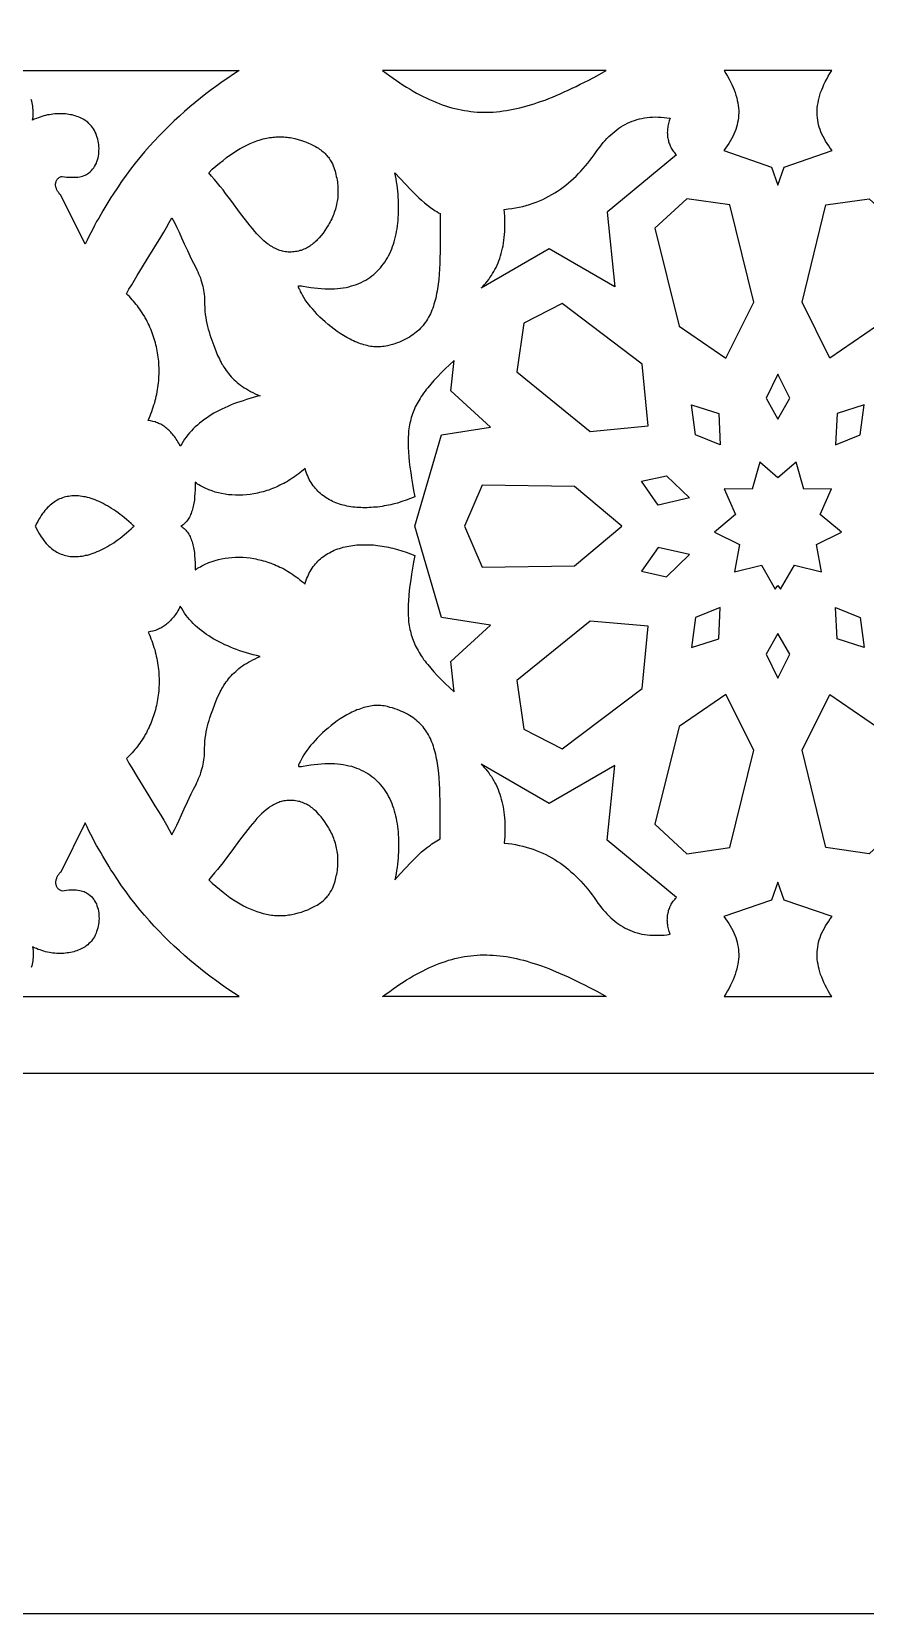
# Model space of a CAD drawing. Extents: x -580 to 580, y -400 to 400.
# Drawn here: x -48.4 to 5.7, y -400 to -297.5 of the extents above; entities that cross this region are included whole.
import ezdxf

# ---------------------------------------------------------------- set-up
doc = ezdxf.new("R2010")
doc.units = 0
doc.layers.add('LAYER_1', color=18, linetype='CONTINUOUS')
doc.layers.add('LAYER_2', color=174, linetype='CONTINUOUS')

msp = doc.modelspace()

# ---------------------------------------------------------------- linework, layer by layer
at = {"layer": 'LAYER_1'}
for points in [[(-580, -400), (580, -400), (580, 400), (-580, 400)], [(-25.62, -300.04), (-25.39, -300.21), (-25.16, -300.38), (-24.94, -300.54), (-24.72, -300.69), (-24.5, -300.84), (-24.28, -300.98), (-24.06, -301.12), (-23.84, -301.25), (-23.63, -301.38), (-23.42, -301.5), (-23.21, -301.61), (-23, -301.72), (-22.79, -301.82), (-22.58, -301.92), (-22.37, -302.01), (-22.16, -302.1), (-21.96, -302.18), (-21.75, -302.26), (-21.55, -302.33), (-21.34, -302.39), (-21.14, -302.45), (-20.93, -302.5), (-20.73, -302.55), (-20.52, -302.59), (-20.32, -302.63), (-20.11, -302.66), (-19.91, -302.69), (-19.7, -302.71), (-19.5, -302.73), (-19.29, -302.74), (-19.08, -302.74), (-18.87, -302.74), (-18.66, -302.74), (-18.45, -302.73), (-18.24, -302.71), (-18.03, -302.69), (-17.81, -302.66), (-17.6, -302.63), (-17.38, -302.59), (-17.16, -302.55), (-16.94, -302.51), (-16.72, -302.45), (-16.49, -302.4), (-16.26, -302.33), (-16.03, -302.27), (-15.8, -302.19), (-15.57, -302.12), (-15.33, -302.03), (-15.09, -301.95), (-14.85, -301.85), (-14.61, -301.76), (-14.36, -301.65), (-14.11, -301.55), (-13.85, -301.43), (-13.6, -301.32), (-13.34, -301.19), (-13.07, -301.07), (-12.81, -300.93), (-12.54, -300.8), (-12.26, -300.66), (-11.7, -300.36), (-11.12, -300.04)], [(0, -307.46), (0.41, -306.3), (3.51, -305.22), (3.39, -305.07), (3.29, -304.92), (3.19, -304.77), (3.09, -304.62), (3.01, -304.47), (2.93, -304.32), (2.85, -304.17), (2.79, -304.02), (2.73, -303.87), (2.68, -303.71), (2.64, -303.56), (2.61, -303.41), (2.58, -303.25), (2.56, -303.1), (2.55, -302.94), (2.54, -302.78), (2.54, -302.62), (2.55, -302.46), (2.57, -302.3), (2.6, -302.14), (2.63, -301.98), (2.67, -301.81), (2.72, -301.64), (2.77, -301.47), (2.84, -301.3), (2.91, -301.13), (2.98, -300.95), (3.07, -300.77), (3.16, -300.59), (3.26, -300.41), (3.37, -300.23), (3.49, -300.04), (0, -300.04), (-3.49, -300.04), (-3.37, -300.23), (-3.26, -300.41), (-3.16, -300.59), (-3.07, -300.77), (-2.98, -300.95), (-2.91, -301.13), (-2.84, -301.3), (-2.77, -301.47), (-2.72, -301.64), (-2.67, -301.81), (-2.63, -301.98), (-2.6, -302.14), (-2.57, -302.3), (-2.55, -302.46), (-2.54, -302.62), (-2.54, -302.78), (-2.55, -302.94), (-2.56, -303.1), (-2.58, -303.25), (-2.61, -303.41), (-2.64, -303.56), (-2.68, -303.71), (-2.73, -303.87), (-2.79, -304.02), (-2.85, -304.17), (-2.93, -304.32), (-3.01, -304.47), (-3.09, -304.62), (-3.19, -304.77), (-3.29, -304.92), (-3.39, -305.07), (-3.51, -305.22), (-0.41, -306.3)], [(-19.24, -314.15), (-19.13, -314.04), (-19.03, -313.93), (-18.93, -313.82), (-18.84, -313.7), (-18.74, -313.58), (-18.66, -313.46), (-18.57, -313.33), (-18.49, -313.2), (-18.41, -313.07), (-18.34, -312.94), (-18.27, -312.8), (-18.2, -312.66), (-18.14, -312.51), (-18.08, -312.36), (-18.03, -312.21), (-17.98, -312.05), (-17.93, -311.89), (-17.89, -311.73), (-17.85, -311.56), (-17.81, -311.39), (-17.78, -311.22), (-17.76, -311.04), (-17.73, -310.86), (-17.72, -310.67), (-17.7, -310.48), (-17.69, -310.29), (-17.69, -310.09), (-17.69, -309.89), (-17.69, -309.68), (-17.7, -309.47), (-17.72, -309.26), (-17.74, -309.04), (-17.49, -309.01), (-17.24, -308.98), (-17, -308.94), (-16.77, -308.89), (-16.54, -308.84), (-16.31, -308.78), (-16.09, -308.71), (-15.87, -308.64), (-15.66, -308.56), (-15.45, -308.48), (-15.24, -308.39), (-15.04, -308.29), (-14.85, -308.19), (-14.65, -308.08), (-14.46, -307.97), (-14.28, -307.85), (-14.1, -307.73), (-13.92, -307.6), (-13.74, -307.46), (-13.57, -307.32), (-13.41, -307.18), (-13.24, -307.03), (-13.08, -306.88), (-12.92, -306.72), (-12.77, -306.56), (-12.62, -306.39), (-12.47, -306.22), (-12.32, -306.05), (-12.18, -305.87), (-12.04, -305.68), (-11.9, -305.5), (-11.77, -305.3), (-11.66, -305.15), (-11.55, -305), (-11.43, -304.85), (-11.32, -304.71), (-11.2, -304.58), (-11.08, -304.45), (-10.95, -304.32), (-10.83, -304.2), (-10.7, -304.09), (-10.57, -303.98), (-10.44, -303.88), (-10.3, -303.78), (-10.17, -303.69), (-10.03, -303.61), (-9.89, -303.53), (-9.74, -303.45), (-9.59, -303.39), (-9.44, -303.32), (-9.29, -303.27), (-9.13, -303.22), (-8.97, -303.18), (-8.81, -303.14), (-8.64, -303.11), (-8.47, -303.09), (-8.3, -303.07), (-8.12, -303.06), (-7.94, -303.05), (-7.76, -303.06), (-7.57, -303.06), (-7.38, -303.08), (-7.19, -303.1), (-6.99, -303.13), (-7.05, -303.31), (-7.09, -303.48), (-7.11, -303.56), (-7.13, -303.65), (-7.14, -303.73), (-7.15, -303.81), (-7.16, -303.89), (-7.16, -303.97), (-7.17, -304.05), (-7.16, -304.13), (-7.16, -304.21), (-7.15, -304.28), (-7.15, -304.36), (-7.13, -304.43), (-7.12, -304.51), (-7.1, -304.58), (-7.08, -304.65), (-7.06, -304.72), (-7.03, -304.8), (-7.01, -304.86), (-6.98, -304.93), (-6.94, -305), (-6.91, -305.07), (-6.87, -305.13), (-6.83, -305.2), (-6.78, -305.26), (-6.73, -305.33), (-6.68, -305.39), (-6.63, -305.45), (-6.58, -305.51), (-11.07, -309.21), (-10.57, -314.06), (-14.82, -311.6)], [(-36.89, -306.66), (-36.66, -306.44), (-36.42, -306.24), (-36.19, -306.04), (-35.96, -305.86), (-35.73, -305.68), (-35.51, -305.52), (-35.28, -305.37), (-35.06, -305.23), (-34.84, -305.1), (-34.63, -304.98), (-34.41, -304.87), (-34.2, -304.77), (-33.98, -304.68), (-33.77, -304.6), (-33.56, -304.53), (-33.35, -304.47), (-33.15, -304.42), (-33.04, -304.4), (-32.94, -304.39), (-32.83, -304.37), (-32.73, -304.36), (-32.63, -304.35), (-32.53, -304.34), (-32.42, -304.34), (-32.32, -304.33), (-32.22, -304.33), (-32.12, -304.34), (-32.01, -304.34), (-31.91, -304.35), (-31.81, -304.36), (-31.71, -304.37), (-31.6, -304.39), (-31.5, -304.41), (-31.3, -304.45), (-31.09, -304.5), (-30.88, -304.57), (-30.68, -304.64), (-30.47, -304.72), (-30.26, -304.81), (-30.06, -304.92), (-29.96, -304.97), (-29.87, -305.02), (-29.78, -305.07), (-29.7, -305.13), (-29.62, -305.18), (-29.55, -305.24), (-29.48, -305.3), (-29.41, -305.36), (-29.35, -305.42), (-29.29, -305.48), (-29.23, -305.54), (-29.18, -305.6), (-29.13, -305.66), (-29.09, -305.72), (-29.01, -305.84), (-28.94, -305.97), (-28.87, -306.09), (-28.82, -306.21), (-28.77, -306.33), (-28.74, -306.45), (-28.7, -306.56), (-28.64, -306.78), (-28.62, -306.9), (-28.59, -307.02), (-28.57, -307.14), (-28.55, -307.26), (-28.54, -307.37), (-28.52, -307.49), (-28.52, -307.6), (-28.51, -307.72), (-28.51, -307.83), (-28.51, -307.94), (-28.51, -308.06), (-28.52, -308.17), (-28.53, -308.28), (-28.54, -308.39), (-28.56, -308.5), (-28.58, -308.6), (-28.6, -308.71), (-28.62, -308.82), (-28.65, -308.92), (-28.68, -309.03), (-28.71, -309.13), (-28.75, -309.24), (-28.79, -309.34), (-28.83, -309.44), (-28.87, -309.54), (-28.92, -309.65), (-28.97, -309.75), (-29.02, -309.85), (-29.08, -309.95), (-29.13, -310.04), (-29.25, -310.24), (-29.37, -310.41), (-29.48, -310.57), (-29.6, -310.72), (-29.72, -310.87), (-29.85, -311.01), (-29.91, -311.07), (-29.98, -311.14), (-30.05, -311.2), (-30.12, -311.25), (-30.19, -311.31), (-30.26, -311.36), (-30.33, -311.41), (-30.41, -311.46), (-30.48, -311.51), (-30.56, -311.55), (-30.64, -311.59), (-30.72, -311.62), (-30.81, -311.66), (-30.89, -311.69), (-30.98, -311.71), (-31.07, -311.74), (-31.16, -311.76), (-31.26, -311.77), (-31.35, -311.78), (-31.45, -311.79), (-31.55, -311.8), (-31.65, -311.8), (-31.74, -311.8), (-31.83, -311.79), (-31.92, -311.78), (-32.01, -311.76), (-32.1, -311.75), (-32.18, -311.72), (-32.27, -311.7), (-32.35, -311.67), (-32.44, -311.64), (-32.52, -311.6), (-32.6, -311.56), (-32.68, -311.52), (-32.76, -311.47), (-32.84, -311.42), (-32.92, -311.37), (-33, -311.32), (-33.08, -311.26), (-33.16, -311.2), (-33.31, -311.07), (-33.46, -310.93), (-33.61, -310.78), (-33.76, -310.62), (-33.91, -310.46), (-34.06, -310.28), (-34.21, -310.1), (-34.36, -309.91), (-34.51, -309.72), (-34.82, -309.31), (-35.46, -308.45), (-35.79, -308), (-35.96, -307.78), (-36.14, -307.55), (-36.32, -307.33), (-36.51, -307.1), (-36.7, -306.88)], [(-30.53, -314.06), (-30.28, -314.1), (-30.05, -314.13), (-29.82, -314.15), (-29.59, -314.17), (-29.37, -314.19), (-29.16, -314.19), (-28.95, -314.19), (-28.74, -314.18), (-28.55, -314.17), (-28.35, -314.15), (-28.17, -314.12), (-27.98, -314.09), (-27.81, -314.05), (-27.63, -314), (-27.47, -313.95), (-27.31, -313.9), (-27.15, -313.83), (-27, -313.77), (-26.85, -313.69), (-26.71, -313.62), (-26.57, -313.53), (-26.44, -313.45), (-26.32, -313.35), (-26.19, -313.26), (-26.08, -313.15), (-25.97, -313.05), (-25.86, -312.93), (-25.75, -312.82), (-25.66, -312.7), (-25.56, -312.57), (-25.47, -312.45), (-25.39, -312.31), (-25.31, -312.18), (-25.23, -312.04), (-25.16, -311.9), (-25.09, -311.75), (-25.03, -311.6), (-24.97, -311.44), (-24.92, -311.29), (-24.87, -311.13), (-24.82, -310.97), (-24.78, -310.8), (-24.74, -310.63), (-24.71, -310.46), (-24.68, -310.29), (-24.65, -310.11), (-24.63, -309.93), (-24.61, -309.75), (-24.6, -309.57), (-24.59, -309.39), (-24.58, -309.2), (-24.58, -309.01), (-24.58, -308.82), (-24.58, -308.63), (-24.59, -308.44), (-24.6, -308.24), (-24.62, -308.05), (-24.64, -307.85), (-24.66, -307.66), (-24.68, -307.46), (-24.71, -307.26), (-24.74, -307.06), (-24.78, -306.86), (-24.82, -306.66), (-24.47, -307.03), (-24.13, -307.4), (-23.79, -307.77), (-23.62, -307.94), (-23.44, -308.12), (-23.27, -308.29), (-23.09, -308.45), (-22.9, -308.61), (-22.71, -308.76), (-22.52, -308.91), (-22.42, -308.98), (-22.31, -309.05), (-22.21, -309.12), (-22.1, -309.18), (-21.99, -309.25), (-21.88, -309.31), (-21.88, -311.01), (-21.89, -311.41), (-21.89, -311.8), (-21.9, -312.18), (-21.92, -312.54), (-21.93, -312.89), (-21.96, -313.24), (-21.98, -313.57), (-22.02, -313.89), (-22.06, -314.19), (-22.09, -314.34), (-22.12, -314.49), (-22.14, -314.64), (-22.18, -314.78), (-22.21, -314.92), (-22.25, -315.05), (-22.29, -315.18), (-22.33, -315.31), (-22.37, -315.44), (-22.42, -315.56), (-22.47, -315.69), (-22.52, -315.8), (-22.58, -315.92), (-22.64, -316.03), (-22.71, -316.14), (-22.77, -316.25), (-22.84, -316.35), (-22.92, -316.46), (-23, -316.55), (-23.08, -316.65), (-23.16, -316.74), (-23.25, -316.83), (-23.35, -316.92), (-23.44, -317), (-23.55, -317.08), (-23.65, -317.16), (-23.77, -317.24), (-23.88, -317.31), (-24, -317.38), (-24.13, -317.45), (-24.26, -317.51), (-24.39, -317.57), (-24.53, -317.63), (-24.68, -317.68), (-24.83, -317.74), (-24.98, -317.79), (-25.15, -317.83), (-25.31, -317.88), (-25.42, -317.9), (-25.52, -317.92), (-25.63, -317.93), (-25.74, -317.94), (-25.85, -317.95), (-25.96, -317.95), (-26.07, -317.94), (-26.18, -317.94), (-26.29, -317.92), (-26.4, -317.91), (-26.51, -317.89), (-26.62, -317.86), (-26.73, -317.84), (-26.84, -317.81), (-26.95, -317.77), (-27.06, -317.74), (-27.17, -317.7), (-27.28, -317.65), (-27.39, -317.61), (-27.5, -317.56), (-27.61, -317.51), (-27.72, -317.45), (-27.94, -317.34), (-28.15, -317.21), (-28.36, -317.08), (-28.56, -316.94), (-28.76, -316.8), (-28.96, -316.65), (-29.15, -316.49), (-29.34, -316.33), (-29.51, -316.17), (-29.68, -316.01), (-29.85, -315.84), (-30, -315.68), (-30.15, -315.51), (-30.29, -315.35), (-30.41, -315.19), (-30.53, -315.04), (-30.64, -314.89), (-30.73, -314.74), (-30.81, -314.6), (-30.88, -314.47), (-30.94, -314.35), (-30.97, -314.28), (-31, -314.23), (-31.05, -314.13), (-31.07, -314.09), (-31.08, -314.06), (-31.08, -314.04), (-31.08, -314.03), (-31.08, -314.02), (-31.07, -314.01), (-31.06, -314), (-31.04, -313.99), (-31, -313.99), (-30.94, -313.99), (-30.87, -314), (-30.77, -314.01)], [(-1.57, -315.05), (-3.11, -308.75), (-5.91, -308.35), (-7.97, -310.26), (-6.4, -316.6), (-3.37, -318.67)], [(1.57, -315.05), (3.11, -308.75), (5.91, -308.35), (7.98, -310.26), (6.4, -316.6), (3.37, -318.67)], [(-42.22, -314.5), (-42.06, -314.21), (-41.88, -313.92), (-41.52, -313.32), (-40.76, -312.08), (-40.37, -311.46), (-39.99, -310.83), (-39.8, -310.52), (-39.62, -310.21), (-39.45, -309.89), (-39.27, -309.58), (-39.19, -309.74), (-39.11, -309.89), (-38.96, -310.2), (-38.81, -310.52), (-38.66, -310.87), (-38.48, -311.26), (-38.27, -311.71), (-38.02, -312.23), (-37.87, -312.52), (-37.71, -312.84), (-37.65, -312.96), (-37.59, -313.09), (-37.54, -313.21), (-37.48, -313.34), (-37.43, -313.48), (-37.39, -313.61), (-37.35, -313.74), (-37.31, -313.88), (-37.27, -314.01), (-37.24, -314.15), (-37.22, -314.28), (-37.2, -314.41), (-37.18, -314.55), (-37.17, -314.68), (-37.16, -314.81), (-37.16, -314.94), (-37.16, -315.18), (-37.15, -315.41), (-37.13, -315.63), (-37.11, -315.84), (-37.08, -316.04), (-37.05, -316.24), (-37.01, -316.43), (-36.96, -316.62), (-36.92, -316.8), (-36.86, -316.98), (-36.81, -317.16), (-36.75, -317.33), (-36.63, -317.68), (-36.5, -318.03), (-36.41, -318.27), (-36.31, -318.5), (-36.2, -318.73), (-36.15, -318.84), (-36.09, -318.95), (-36.03, -319.06), (-35.96, -319.16), (-35.9, -319.27), (-35.83, -319.37), (-35.75, -319.48), (-35.68, -319.58), (-35.6, -319.68), (-35.51, -319.78), (-35.43, -319.88), (-35.34, -319.97), (-35.24, -320.07), (-35.14, -320.16), (-35.04, -320.25), (-34.93, -320.34), (-34.82, -320.42), (-34.7, -320.51), (-34.58, -320.59), (-34.45, -320.67), (-34.31, -320.75), (-34.18, -320.83), (-34.03, -320.91), (-33.88, -320.98), (-33.72, -321.05), (-33.56, -321.12), (-33.79, -321.17), (-34.01, -321.23), (-34.23, -321.3), (-34.45, -321.36), (-34.66, -321.43), (-34.87, -321.5), (-35.08, -321.57), (-35.28, -321.64), (-35.47, -321.72), (-35.66, -321.8), (-35.85, -321.89), (-36.04, -321.97), (-36.22, -322.06), (-36.39, -322.16), (-36.56, -322.25), (-36.73, -322.35), (-36.89, -322.45), (-37.04, -322.56), (-37.2, -322.67), (-37.34, -322.78), (-37.49, -322.89), (-37.62, -323.01), (-37.76, -323.13), (-37.89, -323.26), (-38.01, -323.38), (-38.13, -323.52), (-38.24, -323.65), (-38.35, -323.79), (-38.45, -323.93), (-38.55, -324.08), (-38.64, -324.23), (-38.73, -324.38), (-38.78, -324.28), (-38.83, -324.18), (-38.88, -324.09), (-38.94, -324), (-38.99, -323.92), (-39.05, -323.83), (-39.11, -323.75), (-39.17, -323.68), (-39.23, -323.6), (-39.29, -323.53), (-39.35, -323.47), (-39.41, -323.4), (-39.47, -323.34), (-39.53, -323.29), (-39.6, -323.23), (-39.66, -323.18), (-39.73, -323.13), (-39.8, -323.09), (-39.86, -323.04), (-39.93, -323), (-40, -322.96), (-40.07, -322.93), (-40.14, -322.9), (-40.21, -322.86), (-40.29, -322.84), (-40.36, -322.81), (-40.51, -322.77), (-40.66, -322.73), (-40.81, -322.71), (-40.75, -322.56), (-40.69, -322.42), (-40.63, -322.28), (-40.58, -322.14), (-40.53, -321.99), (-40.48, -321.85), (-40.44, -321.71), (-40.39, -321.57), (-40.36, -321.42), (-40.32, -321.28), (-40.29, -321.14), (-40.26, -321), (-40.23, -320.85), (-40.2, -320.71), (-40.18, -320.57), (-40.16, -320.43), (-40.15, -320.28), (-40.13, -320.14), (-40.12, -320), (-40.12, -319.86), (-40.11, -319.72), (-40.11, -319.58), (-40.11, -319.44), (-40.11, -319.3), (-40.12, -319.16), (-40.12, -319.02), (-40.13, -318.88), (-40.15, -318.75), (-40.16, -318.61), (-40.18, -318.48), (-40.2, -318.34), (-40.23, -318.21), (-40.25, -318.07), (-40.28, -317.94), (-40.31, -317.81), (-40.34, -317.68), (-40.38, -317.55), (-40.42, -317.42), (-40.46, -317.29), (-40.5, -317.16), (-40.55, -317.04), (-40.6, -316.91), (-40.65, -316.79), (-40.7, -316.66), (-40.75, -316.54), (-40.81, -316.42), (-40.87, -316.3), (-40.93, -316.19), (-41, -316.07), (-41.06, -315.95), (-41.13, -315.84), (-41.2, -315.73), (-41.28, -315.62), (-41.35, -315.51), (-41.43, -315.4), (-41.51, -315.29), (-41.59, -315.19), (-41.68, -315.09), (-41.76, -314.99), (-41.85, -314.89), (-41.94, -314.79), (-42.03, -314.69), (-42.13, -314.6)], [(-8.8, -319.06), (-13.98, -315.14), (-16.46, -316.41), (-16.92, -319.56), (-12.17, -323.42), (-8.41, -323.07)], [(-38.69, -329.56), (-38.68, -329.56), (-38.69, -329.57), (-38.67, -329.57), (-38.61, -329.61), (-38.54, -329.66), (-38.49, -329.71), (-38.43, -329.76), (-38.37, -329.82), (-38.32, -329.88), (-38.27, -329.95), (-38.23, -330.01), (-38.18, -330.08), (-38.14, -330.16), (-38.1, -330.24), (-38.07, -330.32), (-38.03, -330.4), (-38, -330.48), (-37.97, -330.57), (-37.94, -330.66), (-37.92, -330.76), (-37.89, -330.85), (-37.87, -330.95), (-37.85, -331.05), (-37.82, -331.26), (-37.8, -331.47), (-37.78, -331.7), (-37.77, -331.93), (-37.77, -332.16), (-37.77, -332.4), (-37.69, -332.35), (-37.61, -332.29), (-37.52, -332.24), (-37.43, -332.19), (-37.34, -332.14), (-37.25, -332.09), (-37.16, -332.04), (-37.07, -332), (-36.97, -331.96), (-36.87, -331.92), (-36.67, -331.84), (-36.47, -331.78), (-36.26, -331.72), (-36.05, -331.67), (-35.83, -331.64), (-35.61, -331.61), (-35.38, -331.59), (-35.15, -331.57), (-34.92, -331.57), (-34.68, -331.58), (-34.44, -331.6), (-34.21, -331.62), (-33.97, -331.66), (-33.84, -331.68), (-33.72, -331.71), (-33.6, -331.74), (-33.48, -331.77), (-33.36, -331.8), (-33.24, -331.83), (-33.12, -331.87), (-33, -331.91), (-32.87, -331.95), (-32.75, -332), (-32.63, -332.05), (-32.51, -332.1), (-32.39, -332.16), (-32.27, -332.21), (-32.15, -332.27), (-32.03, -332.33), (-31.91, -332.4), (-31.79, -332.47), (-31.67, -332.54), (-31.56, -332.61), (-31.44, -332.69), (-31.32, -332.77), (-31.21, -332.85), (-31.09, -332.94), (-30.98, -333.03), (-30.87, -333.12), (-30.75, -333.21), (-30.64, -333.31), (-30.61, -333.18), (-30.57, -333.06), (-30.52, -332.94), (-30.47, -332.82), (-30.42, -332.71), (-30.37, -332.59), (-30.31, -332.49), (-30.25, -332.38), (-30.18, -332.28), (-30.11, -332.18), (-30.04, -332.09), (-29.97, -332), (-29.89, -331.91), (-29.81, -331.83), (-29.73, -331.75), (-29.64, -331.67), (-29.55, -331.6), (-29.46, -331.53), (-29.37, -331.46), (-29.27, -331.4), (-29.17, -331.34), (-29.07, -331.28), (-28.96, -331.22), (-28.86, -331.17), (-28.75, -331.12), (-28.64, -331.08), (-28.52, -331.04), (-28.41, -331), (-28.29, -330.96), (-28.17, -330.93), (-28.05, -330.9), (-27.93, -330.87), (-27.81, -330.85), (-27.68, -330.83), (-27.55, -330.81), (-27.42, -330.79), (-27.29, -330.78), (-27.16, -330.77), (-27.03, -330.76), (-26.9, -330.76), (-26.76, -330.76), (-26.63, -330.76), (-26.49, -330.76), (-26.35, -330.77), (-26.21, -330.78), (-26.08, -330.79), (-25.94, -330.81), (-25.8, -330.83), (-25.65, -330.85), (-25.51, -330.87), (-25.37, -330.9), (-25.23, -330.93), (-25.09, -330.96), (-24.95, -330.99), (-24.66, -331.07), (-24.38, -331.15), (-24.09, -331.25), (-23.81, -331.35), (-23.53, -331.47), (-23.61, -331.89), (-23.68, -332.29), (-23.74, -332.68), (-23.8, -333.04), (-23.85, -333.4), (-23.89, -333.73), (-23.92, -334.06), (-23.95, -334.37), (-23.96, -334.66), (-23.97, -334.95), (-23.97, -335.09), (-23.97, -335.23), (-23.96, -335.36), (-23.95, -335.49), (-23.94, -335.62), (-23.93, -335.75), (-23.92, -335.88), (-23.9, -336), (-23.88, -336.12), (-23.85, -336.25), (-23.82, -336.37), (-23.79, -336.48), (-23.76, -336.6), (-23.73, -336.72), (-23.69, -336.83), (-23.64, -336.95), (-23.6, -337.06), (-23.55, -337.17), (-23.5, -337.29), (-23.44, -337.4), (-23.38, -337.51), (-23.32, -337.62), (-23.26, -337.74), (-23.19, -337.85), (-23.11, -337.96), (-23.04, -338.07), (-22.96, -338.19), (-22.87, -338.3), (-22.79, -338.42), (-22.69, -338.53), (-22.5, -338.77), (-22.29, -339), (-22.06, -339.25), (-21.82, -339.5), (-21.56, -339.76), (-21.28, -340.02), (-20.99, -340.3), (-21.2, -338.33), (-18.62, -335.98), (-21.8, -335.48), (-23.54, -329.56), (-21.8, -323.64), (-18.62, -323.15), (-21.2, -320.79), (-20.99, -318.83), (-21.28, -319.1), (-21.56, -319.37), (-21.82, -319.63), (-22.06, -319.88), (-22.29, -320.12), (-22.5, -320.36), (-22.69, -320.59), (-22.79, -320.71), (-22.87, -320.82), (-22.96, -320.94), (-23.04, -321.05), (-23.11, -321.16), (-23.19, -321.28), (-23.26, -321.39), (-23.32, -321.5), (-23.38, -321.61), (-23.44, -321.73), (-23.5, -321.84), (-23.55, -321.95), (-23.6, -322.07), (-23.64, -322.18), (-23.69, -322.29), (-23.73, -322.41), (-23.76, -322.53), (-23.79, -322.64), (-23.82, -322.76), (-23.85, -322.88), (-23.88, -323), (-23.9, -323.13), (-23.92, -323.25), (-23.93, -323.38), (-23.94, -323.5), (-23.95, -323.63), (-23.96, -323.77), (-23.97, -323.9), (-23.97, -324.04), (-23.97, -324.18), (-23.96, -324.46), (-23.95, -324.76), (-23.92, -325.07), (-23.89, -325.39), (-23.85, -325.73), (-23.8, -326.08), (-23.74, -326.45), (-23.68, -326.84), (-23.61, -327.24), (-23.53, -327.66), (-23.81, -327.77), (-24.09, -327.88), (-24.38, -327.97), (-24.66, -328.06), (-24.95, -328.13), (-25.09, -328.17), (-25.23, -328.2), (-25.37, -328.23), (-25.51, -328.25), (-25.65, -328.28), (-25.8, -328.3), (-25.94, -328.32), (-26.08, -328.33), (-26.21, -328.34), (-26.35, -328.35), (-26.49, -328.36), (-26.63, -328.37), (-26.76, -328.37), (-26.9, -328.37), (-27.03, -328.36), (-27.16, -328.36), (-27.29, -328.35), (-27.42, -328.33), (-27.55, -328.32), (-27.68, -328.3), (-27.81, -328.28), (-27.93, -328.26), (-28.05, -328.23), (-28.17, -328.2), (-28.29, -328.17), (-28.41, -328.13), (-28.52, -328.09), (-28.64, -328.05), (-28.75, -328), (-28.86, -327.96), (-28.96, -327.9), (-29.07, -327.85), (-29.17, -327.79), (-29.27, -327.73), (-29.37, -327.67), (-29.46, -327.6), (-29.55, -327.53), (-29.64, -327.45), (-29.73, -327.38), (-29.81, -327.3), (-29.89, -327.21), (-29.97, -327.13), (-30.04, -327.04), (-30.11, -326.94), (-30.18, -326.84), (-30.25, -326.74), (-30.31, -326.64), (-30.37, -326.53), (-30.42, -326.42), (-30.47, -326.31), (-30.52, -326.19), (-30.57, -326.07), (-30.61, -325.94), (-30.64, -325.81), (-30.75, -325.91), (-30.87, -326.01), (-30.98, -326.1), (-31.09, -326.19), (-31.21, -326.27), (-31.32, -326.36), (-31.44, -326.44), (-31.56, -326.51), (-31.67, -326.59), (-31.79, -326.66), (-31.91, -326.73), (-32.03, -326.79), (-32.15, -326.85), (-32.27, -326.91), (-32.39, -326.97), (-32.51, -327.03), (-32.63, -327.08), (-32.75, -327.13), (-32.87, -327.17), (-33, -327.22), (-33.12, -327.26), (-33.24, -327.29), (-33.36, -327.33), (-33.48, -327.36), (-33.6, -327.39), (-33.72, -327.42), (-33.84, -327.44), (-33.97, -327.47), (-34.21, -327.5), (-34.44, -327.53), (-34.68, -327.55), (-34.92, -327.55), (-35.15, -327.55), (-35.38, -327.54), (-35.61, -327.52), (-35.83, -327.49), (-36.05, -327.45), (-36.26, -327.4), (-36.47, -327.35), (-36.67, -327.28), (-36.87, -327.21), (-36.97, -327.17), (-37.07, -327.13), (-37.16, -327.08), (-37.25, -327.04), (-37.34, -326.99), (-37.43, -326.94), (-37.52, -326.89), (-37.61, -326.84), (-37.69, -326.78), (-37.77, -326.72), (-37.77, -326.96), (-37.77, -327.2), (-37.78, -327.43), (-37.8, -327.65), (-37.82, -327.87), (-37.85, -328.08), (-37.87, -328.18), (-37.89, -328.27), (-37.92, -328.37), (-37.94, -328.46), (-37.97, -328.55), (-38, -328.64), (-38.03, -328.73), (-38.07, -328.81), (-38.1, -328.89), (-38.14, -328.97), (-38.18, -329.04), (-38.23, -329.11), (-38.27, -329.18), (-38.32, -329.25), (-38.37, -329.31), (-38.43, -329.36), (-38.49, -329.42), (-38.54, -329.47), (-38.61, -329.51), (-38.67, -329.56)], [(0, -322.62), (0.77, -321.26), (0, -319.72), (-0.77, -321.26)], [(-3.74, -324.29), (-5.34, -323.65), (-5.59, -321.69), (-3.83, -322.27)], [(3.74, -324.29), (5.34, -323.65), (5.59, -321.69), (3.83, -322.27)], [(0, -333.41), (0.17, -333.64), (1.07, -332.08), (2.82, -332.52), (2.5, -330.74), (4.12, -329.96), (2.74, -328.8), (3.48, -327.15), (1.67, -327.16), (1.18, -325.42), (0, -326.42), (-1.18, -325.42), (-1.67, -327.16), (-3.48, -327.15), (-2.74, -328.8), (-4.12, -329.96), (-2.5, -330.74), (-2.82, -332.52), (-1.07, -332.08), (-0.17, -333.64)], [(-5.74, -327.73), (-7.75, -328.19), (-8.85, -326.65), (-7.23, -326.29)], [(-47.42, -330.68), (-47.34, -330.77), (-47.25, -330.85), (-47.17, -330.93), (-47.08, -331), (-46.99, -331.07), (-46.91, -331.13), (-46.82, -331.19), (-46.73, -331.24), (-46.64, -331.29), (-46.55, -331.33), (-46.45, -331.37), (-46.36, -331.4), (-46.26, -331.43), (-46.17, -331.46), (-46.07, -331.48), (-45.97, -331.5), (-45.87, -331.52), (-45.76, -331.53), (-45.66, -331.53), (-45.55, -331.53), (-45.44, -331.53), (-45.33, -331.52), (-45.22, -331.51), (-45.1, -331.5), (-44.98, -331.48), (-44.87, -331.45), (-44.74, -331.43), (-44.62, -331.39), (-44.5, -331.35), (-44.37, -331.31), (-44.24, -331.26), (-44.12, -331.21), (-43.99, -331.16), (-43.85, -331.09), (-43.72, -331.03), (-43.59, -330.96), (-43.45, -330.88), (-43.32, -330.8), (-43.18, -330.72), (-43.04, -330.63), (-42.9, -330.53), (-42.76, -330.43), (-42.63, -330.33), (-42.49, -330.22), (-42.35, -330.11), (-42.21, -329.99), (-42.06, -329.87), (-41.92, -329.74), (-41.78, -329.61), (-41.73, -329.56), (-41.78, -329.51), (-41.92, -329.38), (-42.06, -329.26), (-42.21, -329.13), (-42.35, -329.02), (-42.49, -328.9), (-42.63, -328.8), (-42.76, -328.69), (-42.9, -328.59), (-43.04, -328.5), (-43.18, -328.41), (-43.32, -328.33), (-43.45, -328.24), (-43.59, -328.17), (-43.72, -328.1), (-43.85, -328.03), (-43.99, -327.97), (-44.12, -327.91), (-44.24, -327.86), (-44.37, -327.82), (-44.5, -327.77), (-44.62, -327.73), (-44.74, -327.7), (-44.87, -327.67), (-44.98, -327.65), (-45.1, -327.63), (-45.22, -327.61), (-45.33, -327.6), (-45.44, -327.6), (-45.55, -327.59), (-45.66, -327.6), (-45.76, -327.6), (-45.87, -327.61), (-45.97, -327.63), (-46.07, -327.64), (-46.17, -327.67), (-46.26, -327.69), (-46.36, -327.72), (-46.45, -327.76), (-46.55, -327.8), (-46.64, -327.84), (-46.73, -327.89), (-46.82, -327.94), (-46.91, -328), (-46.99, -328.06), (-47.08, -328.13), (-47.17, -328.2), (-47.25, -328.28), (-47.34, -328.36), (-47.42, -328.45), (-47.5, -328.55), (-47.58, -328.65), (-47.67, -328.75), (-47.74, -328.87), (-47.82, -328.99), (-47.9, -329.11), (-47.97, -329.25), (-48.05, -329.39), (-48.12, -329.53), (-48.13, -329.56), (-48.12, -329.59), (-48.05, -329.74), (-47.97, -329.88), (-47.9, -330.01), (-47.82, -330.14), (-47.74, -330.26), (-47.67, -330.37), (-47.58, -330.48), (-47.5, -330.58)], [(-10.12, -329.56), (-13.19, -326.99), (-19.16, -326.91), (-20.31, -329.56), (-19.16, -332.21), (-13.19, -332.13)], [(-5.74, -331.4), (-7.75, -330.94), (-8.85, -332.48), (-7.23, -332.84)], [(-42.22, -344.62), (-42.06, -344.91), (-41.88, -345.21), (-41.52, -345.81), (-40.76, -347.04), (-40.37, -347.67), (-39.99, -348.29), (-39.8, -348.61), (-39.62, -348.92), (-39.45, -349.23), (-39.27, -349.55), (-39.19, -349.39), (-39.11, -349.24), (-38.96, -348.93), (-38.81, -348.61), (-38.66, -348.26), (-38.48, -347.87), (-38.27, -347.42), (-38.02, -346.9), (-37.87, -346.61), (-37.71, -346.29), (-37.65, -346.17), (-37.59, -346.04), (-37.54, -345.91), (-37.48, -345.78), (-37.43, -345.65), (-37.39, -345.52), (-37.35, -345.38), (-37.31, -345.25), (-37.27, -345.12), (-37.24, -344.98), (-37.22, -344.85), (-37.2, -344.71), (-37.18, -344.58), (-37.17, -344.44), (-37.16, -344.31), (-37.16, -344.18), (-37.16, -343.95), (-37.15, -343.72), (-37.13, -343.5), (-37.11, -343.29), (-37.08, -343.09), (-37.05, -342.89), (-37.01, -342.7), (-36.96, -342.51), (-36.92, -342.33), (-36.86, -342.15), (-36.81, -341.97), (-36.75, -341.79), (-36.63, -341.45), (-36.5, -341.09), (-36.41, -340.86), (-36.31, -340.63), (-36.2, -340.4), (-36.15, -340.29), (-36.09, -340.18), (-36.03, -340.07), (-35.96, -339.96), (-35.9, -339.86), (-35.83, -339.75), (-35.75, -339.65), (-35.68, -339.55), (-35.6, -339.45), (-35.51, -339.35), (-35.43, -339.25), (-35.34, -339.15), (-35.24, -339.06), (-35.14, -338.97), (-35.04, -338.88), (-34.93, -338.79), (-34.82, -338.7), (-34.7, -338.62), (-34.58, -338.53), (-34.45, -338.45), (-34.31, -338.37), (-34.18, -338.3), (-34.03, -338.22), (-33.88, -338.15), (-33.72, -338.08), (-33.56, -338.01), (-33.79, -337.95), (-34.01, -337.89), (-34.23, -337.83), (-34.45, -337.77), (-34.66, -337.7), (-34.87, -337.63), (-35.08, -337.56), (-35.28, -337.48), (-35.47, -337.4), (-35.66, -337.32), (-35.85, -337.24), (-36.04, -337.15), (-36.22, -337.06), (-36.39, -336.97), (-36.56, -336.88), (-36.73, -336.78), (-36.89, -336.67), (-37.04, -336.57), (-37.2, -336.46), (-37.34, -336.35), (-37.49, -336.23), (-37.62, -336.12), (-37.76, -336), (-37.89, -335.87), (-38.01, -335.74), (-38.13, -335.61), (-38.24, -335.48), (-38.35, -335.34), (-38.45, -335.19), (-38.55, -335.05), (-38.64, -334.9), (-38.73, -334.75), (-38.78, -334.85), (-38.83, -334.94), (-38.88, -335.04), (-38.94, -335.13), (-38.99, -335.21), (-39.05, -335.29), (-39.11, -335.37), (-39.17, -335.45), (-39.23, -335.52), (-39.29, -335.59), (-39.35, -335.66), (-39.41, -335.72), (-39.47, -335.78), (-39.53, -335.84), (-39.6, -335.89), (-39.66, -335.95), (-39.73, -336), (-39.8, -336.04), (-39.86, -336.08), (-39.93, -336.13), (-40, -336.16), (-40.07, -336.2), (-40.14, -336.23), (-40.21, -336.26), (-40.29, -336.29), (-40.36, -336.32), (-40.51, -336.36), (-40.66, -336.39), (-40.81, -336.42), (-40.75, -336.56), (-40.69, -336.7), (-40.63, -336.85), (-40.58, -336.99), (-40.53, -337.13), (-40.48, -337.27), (-40.44, -337.42), (-40.39, -337.56), (-40.36, -337.7), (-40.32, -337.85), (-40.29, -337.99), (-40.26, -338.13), (-40.23, -338.27), (-40.2, -338.42), (-40.18, -338.56), (-40.16, -338.7), (-40.15, -338.84), (-40.13, -338.98), (-40.12, -339.13), (-40.12, -339.27), (-40.11, -339.41), (-40.11, -339.55), (-40.11, -339.69), (-40.11, -339.83), (-40.12, -339.97), (-40.12, -340.1), (-40.13, -340.24), (-40.15, -340.38), (-40.16, -340.52), (-40.18, -340.65), (-40.2, -340.79), (-40.23, -340.92), (-40.25, -341.05), (-40.28, -341.19), (-40.31, -341.32), (-40.34, -341.45), (-40.38, -341.58), (-40.42, -341.71), (-40.46, -341.84), (-40.5, -341.96), (-40.55, -342.09), (-40.6, -342.22), (-40.65, -342.34), (-40.7, -342.46), (-40.75, -342.58), (-40.81, -342.7), (-40.87, -342.82), (-40.93, -342.94), (-41, -343.06), (-41.06, -343.17), (-41.13, -343.29), (-41.2, -343.4), (-41.28, -343.51), (-41.35, -343.62), (-41.43, -343.73), (-41.51, -343.83), (-41.59, -343.94), (-41.68, -344.04), (-41.76, -344.14), (-41.85, -344.24), (-41.94, -344.34), (-42.03, -344.43), (-42.13, -344.53)], [(-3.74, -334.83), (-5.34, -335.48), (-5.59, -337.43), (-3.83, -336.85)], [(3.74, -334.83), (5.34, -335.48), (5.59, -337.43), (3.83, -336.85)], [(-16.92, -339.56), (-16.46, -342.71), (-13.98, -343.99), (-8.8, -340.07), (-8.41, -336.05), (-12.17, -335.71)], [(0, -339.4), (0.77, -337.86), (0, -336.51), (-0.77, -337.86)], [(-30.53, -345.07), (-30.28, -345.03), (-30.05, -345), (-29.82, -344.97), (-29.59, -344.95), (-29.37, -344.94), (-29.16, -344.94), (-28.95, -344.94), (-28.74, -344.94), (-28.55, -344.96), (-28.35, -344.98), (-28.17, -345.01), (-27.98, -345.04), (-27.81, -345.08), (-27.63, -345.12), (-27.47, -345.17), (-27.31, -345.23), (-27.15, -345.29), (-27, -345.36), (-26.85, -345.43), (-26.71, -345.51), (-26.57, -345.59), (-26.44, -345.68), (-26.32, -345.77), (-26.19, -345.87), (-26.08, -345.97), (-25.97, -346.08), (-25.86, -346.19), (-25.75, -346.31), (-25.66, -346.43), (-25.56, -346.55), (-25.47, -346.68), (-25.39, -346.81), (-25.31, -346.95), (-25.23, -347.09), (-25.16, -347.23), (-25.09, -347.38), (-25.03, -347.53), (-24.97, -347.68), (-24.92, -347.84), (-24.87, -348), (-24.82, -348.16), (-24.78, -348.33), (-24.74, -348.49), (-24.71, -348.67), (-24.68, -348.84), (-24.65, -349.01), (-24.63, -349.19), (-24.61, -349.37), (-24.6, -349.56), (-24.59, -349.74), (-24.58, -349.93), (-24.58, -350.11), (-24.58, -350.3), (-24.58, -350.5), (-24.59, -350.69), (-24.6, -350.88), (-24.62, -351.08), (-24.64, -351.27), (-24.66, -351.47), (-24.68, -351.67), (-24.71, -351.87), (-24.74, -352.07), (-24.78, -352.27), (-24.82, -352.47), (-24.47, -352.09), (-24.13, -351.72), (-23.79, -351.36), (-23.62, -351.18), (-23.44, -351.01), (-23.27, -350.84), (-23.09, -350.67), (-22.9, -350.52), (-22.71, -350.36), (-22.52, -350.22), (-22.42, -350.14), (-22.31, -350.08), (-22.21, -350.01), (-22.1, -349.94), (-21.99, -349.88), (-21.88, -349.82), (-21.88, -348.11), (-21.89, -347.72), (-21.89, -347.33), (-21.9, -346.95), (-21.92, -346.59), (-21.93, -346.23), (-21.96, -345.89), (-21.98, -345.56), (-22.02, -345.24), (-22.06, -344.93), (-22.09, -344.78), (-22.12, -344.64), (-22.14, -344.49), (-22.18, -344.35), (-22.21, -344.21), (-22.25, -344.08), (-22.29, -343.94), (-22.33, -343.81), (-22.37, -343.69), (-22.42, -343.56), (-22.47, -343.44), (-22.52, -343.32), (-22.58, -343.21), (-22.64, -343.09), (-22.71, -342.98), (-22.77, -342.88), (-22.84, -342.77), (-22.92, -342.67), (-23, -342.57), (-23.08, -342.48), (-23.16, -342.38), (-23.25, -342.3), (-23.35, -342.21), (-23.44, -342.12), (-23.55, -342.04), (-23.65, -341.96), (-23.77, -341.89), (-23.88, -341.82), (-24, -341.75), (-24.13, -341.68), (-24.26, -341.62), (-24.39, -341.56), (-24.53, -341.5), (-24.68, -341.44), (-24.83, -341.39), (-24.98, -341.34), (-25.15, -341.3), (-25.31, -341.25), (-25.42, -341.23), (-25.52, -341.21), (-25.63, -341.2), (-25.74, -341.19), (-25.85, -341.18), (-25.96, -341.18), (-26.07, -341.18), (-26.18, -341.19), (-26.29, -341.2), (-26.4, -341.22), (-26.51, -341.24), (-26.62, -341.26), (-26.73, -341.29), (-26.84, -341.32), (-26.95, -341.35), (-27.06, -341.39), (-27.17, -341.43), (-27.28, -341.47), (-27.39, -341.52), (-27.5, -341.57), (-27.61, -341.62), (-27.72, -341.67), (-27.94, -341.79), (-28.15, -341.91), (-28.36, -342.05), (-28.56, -342.18), (-28.76, -342.33), (-28.96, -342.48), (-29.15, -342.64), (-29.34, -342.8), (-29.51, -342.96), (-29.68, -343.12), (-29.85, -343.29), (-30, -343.45), (-30.15, -343.61), (-30.29, -343.78), (-30.41, -343.93), (-30.53, -344.09), (-30.64, -344.24), (-30.73, -344.38), (-30.81, -344.52), (-30.88, -344.66), (-30.94, -344.78), (-30.97, -344.84), (-31, -344.9), (-31.05, -344.99), (-31.07, -345.03), (-31.08, -345.06), (-31.08, -345.09), (-31.08, -345.1), (-31.08, -345.11), (-31.07, -345.12), (-31.06, -345.12), (-31.04, -345.13), (-31, -345.14), (-30.94, -345.13), (-30.87, -345.13), (-30.77, -345.11)], [(-5.91, -350.78), (-3.11, -350.38), (-1.57, -344.07), (-3.37, -340.46), (-6.4, -342.53), (-7.97, -348.86)], [(5.91, -350.78), (3.11, -350.38), (1.57, -344.07), (3.37, -340.46), (6.4, -342.53), (7.98, -348.86)], [(-19.24, -344.97), (-19.13, -345.08), (-19.03, -345.19), (-18.93, -345.31), (-18.84, -345.42), (-18.74, -345.54), (-18.66, -345.67), (-18.57, -345.79), (-18.49, -345.92), (-18.41, -346.05), (-18.34, -346.19), (-18.27, -346.33), (-18.2, -346.47), (-18.14, -346.62), (-18.08, -346.77), (-18.03, -346.92), (-17.98, -347.08), (-17.93, -347.24), (-17.89, -347.4), (-17.85, -347.57), (-17.81, -347.74), (-17.78, -347.91), (-17.76, -348.09), (-17.73, -348.27), (-17.72, -348.46), (-17.7, -348.65), (-17.69, -348.84), (-17.69, -349.04), (-17.69, -349.24), (-17.69, -349.45), (-17.7, -349.66), (-17.72, -349.87), (-17.74, -350.09), (-17.49, -350.12), (-17.24, -350.15), (-17, -350.19), (-16.77, -350.24), (-16.54, -350.29), (-16.31, -350.35), (-16.09, -350.42), (-15.87, -350.49), (-15.66, -350.57), (-15.45, -350.65), (-15.24, -350.74), (-15.04, -350.84), (-14.85, -350.94), (-14.65, -351.05), (-14.46, -351.16), (-14.28, -351.28), (-14.1, -351.4), (-13.92, -351.53), (-13.74, -351.66), (-13.57, -351.8), (-13.41, -351.95), (-13.24, -352.09), (-13.08, -352.25), (-12.92, -352.41), (-12.77, -352.57), (-12.62, -352.73), (-12.47, -352.91), (-12.32, -353.08), (-12.18, -353.26), (-12.04, -353.44), (-11.9, -353.63), (-11.77, -353.82), (-11.66, -353.98), (-11.55, -354.13), (-11.43, -354.28), (-11.32, -354.42), (-11.2, -354.55), (-11.08, -354.68), (-10.95, -354.81), (-10.83, -354.93), (-10.7, -355.04), (-10.57, -355.15), (-10.44, -355.25), (-10.3, -355.35), (-10.17, -355.44), (-10.03, -355.52), (-9.89, -355.6), (-9.74, -355.67), (-9.59, -355.74), (-9.44, -355.8), (-9.29, -355.86), (-9.13, -355.91), (-8.97, -355.95), (-8.81, -355.99), (-8.64, -356.02), (-8.47, -356.04), (-8.3, -356.06), (-8.12, -356.07), (-7.94, -356.07), (-7.76, -356.07), (-7.57, -356.06), (-7.38, -356.05), (-7.19, -356.03), (-6.99, -356), (-7.05, -355.82), (-7.09, -355.65), (-7.11, -355.56), (-7.13, -355.48), (-7.14, -355.4), (-7.15, -355.32), (-7.16, -355.23), (-7.16, -355.15), (-7.17, -355.08), (-7.16, -355), (-7.16, -354.92), (-7.15, -354.84), (-7.15, -354.77), (-7.13, -354.69), (-7.12, -354.62), (-7.1, -354.55), (-7.08, -354.47), (-7.06, -354.4), (-7.03, -354.33), (-7.01, -354.26), (-6.98, -354.19), (-6.94, -354.13), (-6.91, -354.06), (-6.87, -353.99), (-6.83, -353.93), (-6.78, -353.86), (-6.73, -353.8), (-6.68, -353.74), (-6.63, -353.68), (-6.58, -353.62), (-11.07, -349.91), (-10.57, -345.06), (-14.82, -347.53)], [(-36.89, -352.47), (-36.66, -352.69), (-36.42, -352.89), (-36.19, -353.09), (-35.96, -353.27), (-35.73, -353.44), (-35.51, -353.61), (-35.28, -353.76), (-35.06, -353.9), (-34.84, -354.03), (-34.63, -354.15), (-34.41, -354.26), (-34.2, -354.36), (-33.98, -354.45), (-33.77, -354.53), (-33.56, -354.6), (-33.35, -354.66), (-33.15, -354.7), (-33.04, -354.72), (-32.94, -354.74), (-32.83, -354.76), (-32.73, -354.77), (-32.63, -354.78), (-32.53, -354.79), (-32.42, -354.79), (-32.32, -354.79), (-32.22, -354.79), (-32.12, -354.79), (-32.01, -354.78), (-31.91, -354.78), (-31.81, -354.77), (-31.71, -354.75), (-31.6, -354.74), (-31.5, -354.72), (-31.3, -354.68), (-31.09, -354.62), (-30.88, -354.56), (-30.68, -354.49), (-30.47, -354.41), (-30.26, -354.31), (-30.06, -354.21), (-29.96, -354.16), (-29.87, -354.11), (-29.78, -354.05), (-29.7, -354), (-29.62, -353.94), (-29.55, -353.89), (-29.48, -353.83), (-29.41, -353.77), (-29.35, -353.71), (-29.29, -353.65), (-29.23, -353.59), (-29.18, -353.53), (-29.13, -353.47), (-29.09, -353.41), (-29.01, -353.28), (-28.94, -353.16), (-28.87, -353.04), (-28.82, -352.92), (-28.77, -352.79), (-28.74, -352.68), (-28.7, -352.56), (-28.64, -352.34), (-28.62, -352.22), (-28.59, -352.1), (-28.57, -351.99), (-28.55, -351.87), (-28.54, -351.75), (-28.52, -351.64), (-28.52, -351.52), (-28.51, -351.41), (-28.51, -351.29), (-28.51, -351.18), (-28.51, -351.07), (-28.52, -350.96), (-28.53, -350.85), (-28.54, -350.74), (-28.56, -350.63), (-28.58, -350.52), (-28.6, -350.42), (-28.62, -350.31), (-28.65, -350.2), (-28.68, -350.1), (-28.71, -349.99), (-28.75, -349.89), (-28.79, -349.79), (-28.83, -349.68), (-28.87, -349.58), (-28.92, -349.48), (-28.97, -349.38), (-29.02, -349.28), (-29.08, -349.18), (-29.13, -349.08), (-29.25, -348.89), (-29.37, -348.72), (-29.48, -348.56), (-29.6, -348.4), (-29.72, -348.26), (-29.85, -348.12), (-29.91, -348.05), (-29.98, -347.99), (-30.05, -347.93), (-30.12, -347.87), (-30.19, -347.82), (-30.26, -347.76), (-30.33, -347.71), (-30.41, -347.66), (-30.48, -347.62), (-30.56, -347.58), (-30.64, -347.54), (-30.72, -347.5), (-30.81, -347.47), (-30.89, -347.44), (-30.98, -347.41), (-31.07, -347.39), (-31.16, -347.37), (-31.26, -347.35), (-31.35, -347.34), (-31.45, -347.33), (-31.55, -347.33), (-31.65, -347.33), (-31.74, -347.33), (-31.83, -347.34), (-31.92, -347.35), (-32.01, -347.36), (-32.1, -347.38), (-32.18, -347.4), (-32.27, -347.43), (-32.35, -347.46), (-32.44, -347.49), (-32.52, -347.53), (-32.6, -347.57), (-32.68, -347.61), (-32.76, -347.65), (-32.84, -347.7), (-32.92, -347.75), (-33, -347.81), (-33.08, -347.87), (-33.16, -347.93), (-33.31, -348.06), (-33.46, -348.2), (-33.61, -348.34), (-33.76, -348.5), (-33.91, -348.67), (-34.06, -348.84), (-34.21, -349.03), (-34.36, -349.21), (-34.51, -349.41), (-34.82, -349.82), (-35.46, -350.68), (-35.79, -351.13), (-35.96, -351.35), (-36.14, -351.58), (-36.32, -351.8), (-36.51, -352.03), (-36.7, -352.25)], [(0, -360.04), (3.49, -360.04), (3.37, -359.85), (3.26, -359.67), (3.16, -359.49), (3.07, -359.31), (2.98, -359.13), (2.91, -358.95), (2.84, -358.78), (2.77, -358.61), (2.72, -358.44), (2.67, -358.27), (2.63, -358.11), (2.6, -357.94), (2.57, -357.78), (2.55, -357.62), (2.54, -357.46), (2.54, -357.3), (2.55, -357.14), (2.56, -356.98), (2.58, -356.83), (2.61, -356.67), (2.64, -356.52), (2.68, -356.37), (2.73, -356.22), (2.79, -356.06), (2.85, -355.91), (2.93, -355.76), (3.01, -355.61), (3.09, -355.46), (3.19, -355.31), (3.29, -355.16), (3.39, -355.01), (3.51, -354.86), (0.41, -353.79), (0, -352.62), (-0.41, -353.79), (-3.51, -354.86), (-3.39, -355.01), (-3.29, -355.16), (-3.19, -355.31), (-3.09, -355.46), (-3.01, -355.61), (-2.93, -355.76), (-2.85, -355.91), (-2.79, -356.06), (-2.73, -356.22), (-2.68, -356.37), (-2.64, -356.52), (-2.61, -356.67), (-2.58, -356.83), (-2.56, -356.98), (-2.55, -357.14), (-2.54, -357.3), (-2.54, -357.46), (-2.55, -357.62), (-2.57, -357.78), (-2.6, -357.94), (-2.63, -358.11), (-2.67, -358.27), (-2.72, -358.44), (-2.77, -358.61), (-2.84, -358.78), (-2.91, -358.95), (-2.98, -359.13), (-3.07, -359.31), (-3.16, -359.49), (-3.26, -359.67), (-3.37, -359.85), (-3.49, -360.04)], [(-25.62, -360.04), (-25.39, -359.87), (-25.16, -359.7), (-24.94, -359.54), (-24.72, -359.39), (-24.5, -359.24), (-24.28, -359.1), (-24.06, -358.96), (-23.84, -358.83), (-23.63, -358.7), (-23.42, -358.58), (-23.21, -358.47), (-23, -358.36), (-22.79, -358.26), (-22.58, -358.16), (-22.37, -358.07), (-22.16, -357.98), (-21.96, -357.9), (-21.75, -357.83), (-21.55, -357.76), (-21.34, -357.69), (-21.14, -357.63), (-20.93, -357.58), (-20.73, -357.53), (-20.52, -357.49), (-20.32, -357.45), (-20.11, -357.42), (-19.91, -357.39), (-19.7, -357.37), (-19.5, -357.36), (-19.29, -357.34), (-19.08, -357.34), (-18.87, -357.34), (-18.66, -357.35), (-18.45, -357.36), (-18.24, -357.37), (-18.03, -357.39), (-17.81, -357.42), (-17.6, -357.45), (-17.38, -357.49), (-17.16, -357.53), (-16.94, -357.58), (-16.72, -357.63), (-16.49, -357.69), (-16.26, -357.75), (-16.03, -357.82), (-15.8, -357.89), (-15.57, -357.97), (-15.33, -358.05), (-15.09, -358.14), (-14.85, -358.23), (-14.61, -358.33), (-14.36, -358.43), (-14.11, -358.54), (-13.85, -358.65), (-13.6, -358.77), (-13.34, -358.89), (-13.07, -359.01), (-12.81, -359.15), (-12.54, -359.28), (-12.26, -359.43), (-11.7, -359.72), (-11.12, -360.04)]]:
    msp.add_lwpolyline(points, close=True, dxfattribs=at)
for points in [[(-49.52, -300.04), (-34.92, -300.04), (-35.29, -300.28), (-35.65, -300.53), (-36.01, -300.78), (-36.37, -301.04), (-36.73, -301.3), (-37.08, -301.56), (-37.43, -301.84), (-37.77, -302.12), (-38.12, -302.4), (-38.46, -302.7), (-38.79, -303), (-39.13, -303.3), (-39.46, -303.62), (-39.78, -303.94), (-40.1, -304.27), (-40.42, -304.61), (-40.73, -304.95), (-41.04, -305.31), (-41.35, -305.67), (-41.65, -306.04), (-41.95, -306.43), (-42.24, -306.82), (-42.53, -307.22), (-42.81, -307.63), (-43.09, -308.05), (-43.23, -308.26), (-43.36, -308.48), (-43.5, -308.7), (-43.63, -308.92), (-43.76, -309.14), (-43.89, -309.37), (-44.02, -309.6), (-44.15, -309.83), (-44.28, -310.07), (-44.4, -310.31), (-44.53, -310.55), (-44.65, -310.79), (-44.77, -311.04), (-44.89, -311.29), (-46.47, -308.11), (-46.51, -308.08), (-46.55, -308.04), (-46.59, -307.99), (-46.62, -307.95), (-46.65, -307.91), (-46.68, -307.86), (-46.7, -307.82), (-46.73, -307.78), (-46.75, -307.73), (-46.76, -307.68), (-46.78, -307.64), (-46.79, -307.59), (-46.8, -307.55), (-46.81, -307.5), (-46.81, -307.46), (-46.81, -307.41), (-46.81, -307.37), (-46.8, -307.33), (-46.8, -307.29), (-46.78, -307.25), (-46.77, -307.21), (-46.75, -307.17), (-46.73, -307.13), (-46.71, -307.1), (-46.68, -307.06), (-46.65, -307.03), (-46.61, -307), (-46.58, -306.98), (-46.54, -306.95), (-46.49, -306.93), (-46.44, -306.91), (-46.39, -306.9), (-46.24, -306.92), (-46.1, -306.94), (-45.96, -306.95), (-45.83, -306.96), (-45.7, -306.96), (-45.58, -306.96), (-45.47, -306.95), (-45.36, -306.94), (-45.25, -306.93), (-45.15, -306.9), (-45.06, -306.88), (-44.97, -306.85), (-44.89, -306.81), (-44.81, -306.77), (-44.74, -306.73), (-44.67, -306.68), (-44.58, -306.6), (-44.49, -306.52), (-44.41, -306.44), (-44.34, -306.34), (-44.28, -306.25), (-44.22, -306.14), (-44.17, -306.04), (-44.13, -305.93), (-44.09, -305.82), (-44.06, -305.7), (-44.03, -305.58), (-44.02, -305.46), (-44, -305.34), (-44, -305.22), (-43.99, -305.1), (-44, -304.97), (-44.01, -304.85), (-44.03, -304.73), (-44.05, -304.61), (-44.08, -304.49), (-44.11, -304.37), (-44.15, -304.25), (-44.19, -304.14), (-44.24, -304.03), (-44.3, -303.93), (-44.36, -303.82), (-44.42, -303.73), (-44.49, -303.64), (-44.57, -303.55), (-44.65, -303.47), (-44.73, -303.39), (-44.82, -303.33), (-44.9, -303.27), (-44.99, -303.22), (-45.07, -303.17), (-45.16, -303.13), (-45.25, -303.09), (-45.35, -303.05), (-45.44, -303.01), (-45.54, -302.98), (-45.64, -302.95), (-45.74, -302.92), (-45.85, -302.9), (-45.95, -302.88), (-46.06, -302.87), (-46.17, -302.85), (-46.28, -302.84), (-46.39, -302.84), (-46.51, -302.84), (-46.62, -302.84), (-46.74, -302.84), (-46.86, -302.85), (-46.98, -302.86), (-47.1, -302.88), (-47.21, -302.9), (-47.34, -302.92), (-47.46, -302.95), (-47.58, -302.98), (-47.7, -303.02), (-47.82, -303.06), (-47.94, -303.1), (-48.06, -303.15), (-48.19, -303.2), (-48.31, -303.26), (-48.29, -303.14), (-48.27, -303.03), (-48.27, -302.92), (-48.26, -302.8), (-48.26, -302.69), (-48.27, -302.58), (-48.28, -302.47), (-48.29, -302.36), (-48.31, -302.25), (-48.34, -302.14), (-48.36, -302.03), (-48.39, -301.92)], [(-49.52, -360.04), (-34.92, -360.04), (-35.29, -359.8), (-35.65, -359.55), (-36.01, -359.3), (-36.37, -359.05), (-36.73, -358.78), (-37.08, -358.52), (-37.43, -358.24), (-37.77, -357.96), (-38.12, -357.68), (-38.46, -357.38), (-38.79, -357.08), (-39.13, -356.78), (-39.46, -356.46), (-39.78, -356.14), (-40.1, -355.81), (-40.42, -355.47), (-40.73, -355.13), (-41.04, -354.77), (-41.35, -354.41), (-41.65, -354.04), (-41.95, -353.66), (-42.24, -353.26), (-42.53, -352.86), (-42.81, -352.45), (-43.09, -352.03), (-43.23, -351.82), (-43.36, -351.6), (-43.5, -351.38), (-43.63, -351.16), (-43.76, -350.94), (-43.89, -350.71), (-44.02, -350.48), (-44.15, -350.25), (-44.28, -350.01), (-44.4, -349.77), (-44.53, -349.53), (-44.65, -349.29), (-44.77, -349.04), (-44.89, -348.79), (-46.47, -351.97), (-46.51, -352.01), (-46.55, -352.05), (-46.59, -352.09), (-46.62, -352.13), (-46.65, -352.17), (-46.68, -352.22), (-46.7, -352.26), (-46.73, -352.31), (-46.75, -352.35), (-46.76, -352.4), (-46.78, -352.44), (-46.79, -352.49), (-46.8, -352.53), (-46.81, -352.58), (-46.81, -352.62), (-46.81, -352.67), (-46.81, -352.71), (-46.8, -352.75), (-46.8, -352.79), (-46.78, -352.84), (-46.77, -352.87), (-46.75, -352.91), (-46.73, -352.95), (-46.71, -352.98), (-46.68, -353.02), (-46.65, -353.05), (-46.61, -353.08), (-46.58, -353.1), (-46.54, -353.13), (-46.49, -353.15), (-46.44, -353.17), (-46.39, -353.19), (-46.24, -353.16), (-46.1, -353.15), (-45.96, -353.13), (-45.83, -353.12), (-45.7, -353.12), (-45.58, -353.12), (-45.47, -353.13), (-45.36, -353.14), (-45.25, -353.16), (-45.15, -353.18), (-45.06, -353.2), (-44.97, -353.23), (-44.89, -353.27), (-44.81, -353.31), (-44.74, -353.35), (-44.67, -353.4), (-44.58, -353.48), (-44.49, -353.56), (-44.41, -353.65), (-44.34, -353.74), (-44.28, -353.84), (-44.22, -353.94), (-44.17, -354.04), (-44.13, -354.15), (-44.09, -354.27), (-44.06, -354.38), (-44.03, -354.5), (-44.02, -354.62), (-44, -354.74), (-44, -354.86), (-43.99, -354.99), (-44, -355.11), (-44.01, -355.23), (-44.03, -355.35), (-44.05, -355.48), (-44.08, -355.59), (-44.11, -355.71), (-44.15, -355.83), (-44.19, -355.94), (-44.24, -356.05), (-44.3, -356.16), (-44.36, -356.26), (-44.42, -356.35), (-44.49, -356.45), (-44.57, -356.53), (-44.65, -356.61), (-44.73, -356.69), (-44.82, -356.76), (-44.9, -356.81), (-44.99, -356.86), (-45.07, -356.91), (-45.16, -356.95), (-45.25, -356.99), (-45.35, -357.03), (-45.44, -357.07), (-45.54, -357.1), (-45.64, -357.13), (-45.74, -357.16), (-45.85, -357.18), (-45.95, -357.2), (-46.06, -357.21), (-46.17, -357.23), (-46.28, -357.24), (-46.39, -357.24), (-46.51, -357.24), (-46.62, -357.24), (-46.74, -357.24), (-46.86, -357.23), (-46.98, -357.22), (-47.1, -357.2), (-47.21, -357.18), (-47.34, -357.16), (-47.46, -357.13), (-47.58, -357.1), (-47.7, -357.06), (-47.82, -357.02), (-47.94, -356.98), (-48.06, -356.93), (-48.19, -356.88), (-48.31, -356.82), (-48.29, -356.94), (-48.27, -357.05), (-48.27, -357.17), (-48.26, -357.28), (-48.26, -357.39), (-48.27, -357.5), (-48.28, -357.61), (-48.29, -357.72), (-48.31, -357.83), (-48.34, -357.94), (-48.36, -358.05), (-48.39, -358.16)]]:
    msp.add_lwpolyline(points, dxfattribs=at)
at = {"layer": 'LAYER_2'}
msp.add_lwpolyline([(-545, 365), (-545, -365), (545, -365), (545, 365)], close=True, dxfattribs=at)

doc.saveas('drawing.dxf')
